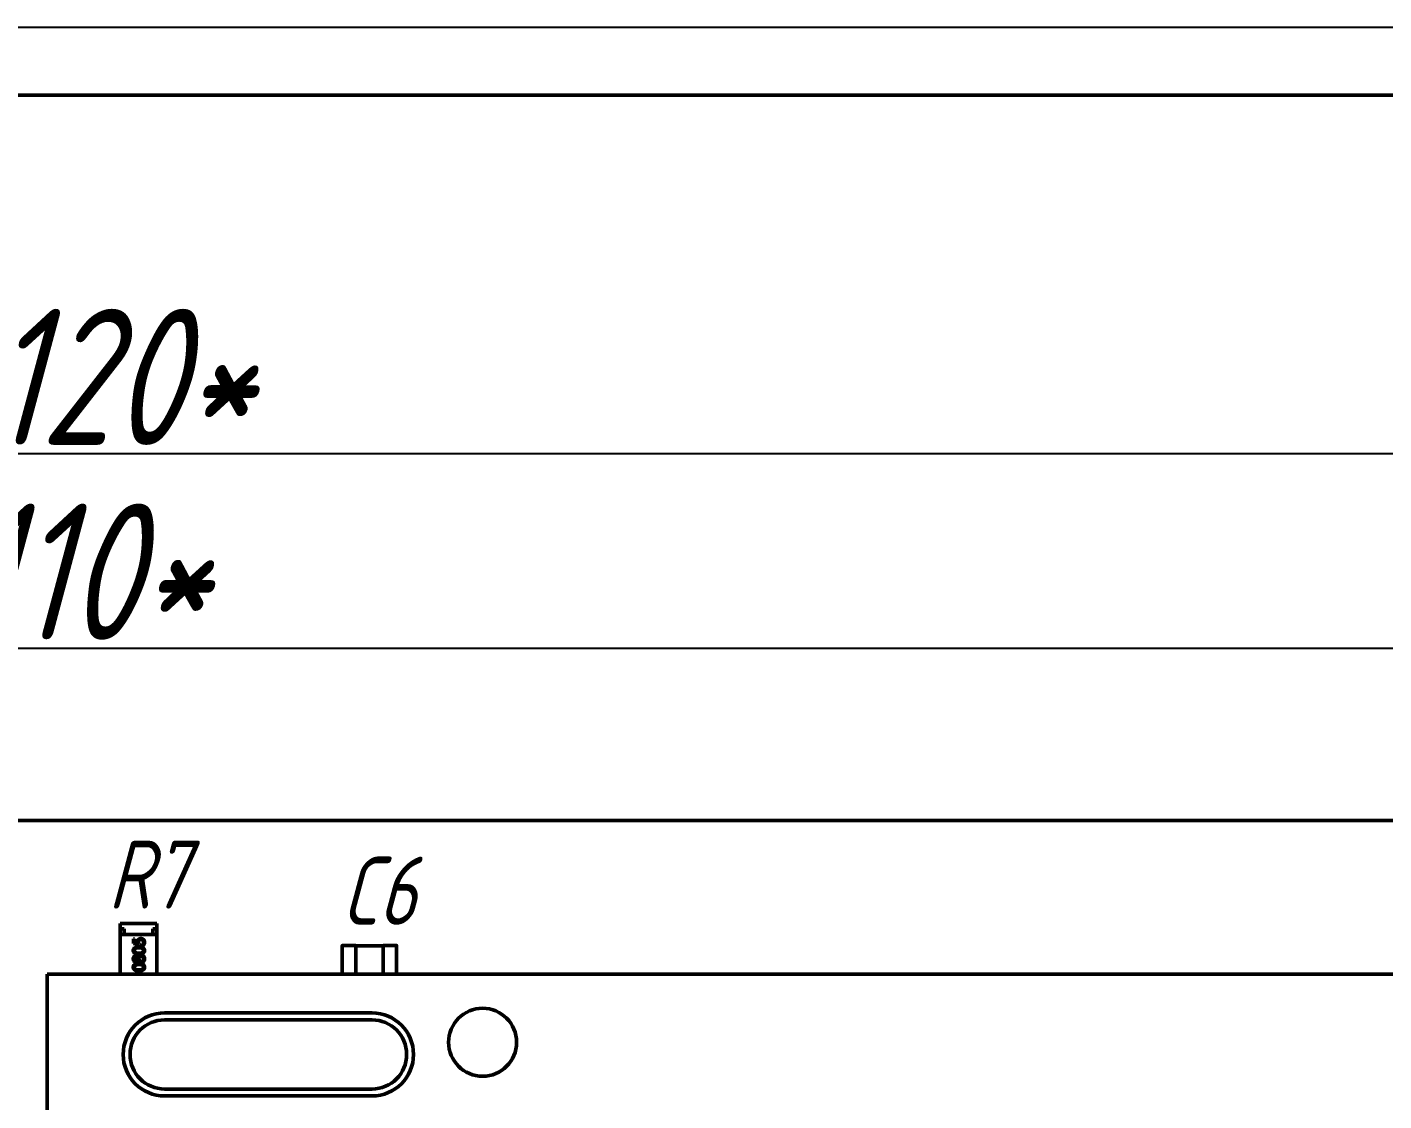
# Model space of a CAD drawing. Header units: millimetres. Extents: x -194 to 1085, y -28 to 392.
# Drawn here: x 702.8 to 802.5, y 313.1 to 392 of the extents above; entities that cross this region are included whole.
import ezdxf

# ---------------------------------------------------------------- set-up
doc = ezdxf.new("R2010")
doc.units = ezdxf.units.MM
doc.layers.add('FORM', color=5, linetype='Continuous')
for name, color, linetype, lineweight in [('Format', 7, 'Continuous', 50), ('Tonk', 7, 'Continuous', 15), ('Видимый контур (ГОСТ)', 7, 'Continuous', 50)]:
    doc.layers.add(name, color=color, linetype=linetype, lineweight=lineweight)
doc.styles.get("Standard").update_dxf_attribs({"font": '', "width": 0.8, "oblique": 15})
doc.styles.get('Standard').set_extended_font_data('GOST type B')
doc.dimstyles.new('ISO-25', dxfattribs={"dimtxt": 3.5, "dimasz": 4, "dimexe": 1.25, "dimexo": 0, "dimtad": 1, "dimtxsty": 'Standard', "dimcen": 2.5, "dimadec": 0, "dimazin": 0, "dimtfac": 1, "dimtmove": 0, "dimatfit": 3, "dimfxl": 1, "dimarcsym": 0})

# ---------------------------------------------------------------- blocks, each defined once
blk = doc.blocks.new('*D68')
at = {"layer": 'Defpoints', "color": 0, "transparency": 16777216}
for p in [(824.285, 360.635), (595.938, 324.786), (824.285, 322.368)]:
    blk.add_point(p, dxfattribs=at)
at = {"layer": 'Tonk', "color": 0, "lineweight": -2, "transparency": 16777216}
for p, q in [((595.938, 324.786), (595.938, 361.885)), ((824.285, 322.368), (824.285, 361.885)), ((599.938, 360.635), (820.285, 360.635))]:
    blk.add_line(p, q, dxfattribs=at)
at = {"layer": 'Tonk', "color": 0, "transparency": 16777216}
for points in [[(599.938, 361.301), (599.938, 359.968), (595.938, 360.635)], [(820.285, 361.301), (820.285, 359.968), (824.285, 360.635)]]:
    blk.add_solid(points, dxfattribs=at)
at = {"layer": 'Tonk', "color": 0, "transparency": 16777216, "insert": (709.652, 366.26), "char_height": 10, "attachment_point": 5}
blk.add_mtext('120*', dxfattribs=at)
blk = doc.blocks.new('*D74')
at = {"layer": 'Defpoints', "color": 0, "transparency": 16777216}
for p in [(812.928, 346.323), (601.248, 330.656), (812.928, 330.656)]:
    blk.add_point(p, dxfattribs=at)
at = {"layer": 'Tonk', "color": 0, "lineweight": -2, "transparency": 16777216}
for p, q in [((601.248, 330.656), (601.248, 347.573)), ((812.928, 330.656), (812.928, 347.573)), ((605.248, 346.323), (808.928, 346.323))]:
    blk.add_line(p, q, dxfattribs=at)
at = {"layer": 'Tonk', "color": 0, "transparency": 16777216}
for points in [[(605.248, 346.99), (605.248, 345.657), (601.248, 346.323)], [(808.928, 346.99), (808.928, 345.657), (812.928, 346.323)]]:
    blk.add_solid(points, dxfattribs=at)
at = {"layer": 'Tonk', "color": 0, "transparency": 16777216, "insert": (707.088, 351.948), "char_height": 10, "attachment_point": 5}
blk.add_mtext('110*', dxfattribs=at)

msp = doc.modelspace()

# ---------------------------------------------------------------- linework, layer by layer
at = {"layer": 'FORM', "color": 0, "ltscale": 0.01}
msp.add_lwpolyline([(490.94835, 391.95589), (1084.94835, 391.95589), (1084.94835, -28.04411), (490.94835, -28.04411)], close=True, dxfattribs=at)
at = {"layer": 'Format', "color": 0, "ltscale": 0.01}
msp.add_lwpolyline([(510.94835, -23.04411), (1079.94835, -23.04411), (1079.94835, 386.95589), (510.94835, 386.95589)], close=True, dxfattribs=at)
at = {"layer": 'Видимый контур (ГОСТ)'}
for p, q in [((604.60784, 333.6561), (810.92784, 333.6561)), ((712.35784, 326.0961), (709.65784, 326.0961)), ((709.65784, 326.0961), (709.65784, 325.6961)), ((712.35784, 326.0961), (712.35784, 325.6961)), ((709.65784, 325.6961), (709.65784, 325.2961)), ((709.95784, 325.6961), (709.65784, 325.6961)), ((709.65784, 325.2961), (712.35784, 325.2961)), ((709.65784, 325.2961), (709.65784, 322.3682)), ((709.95784, 325.2961), (709.95784, 325.6961)), ((712.05784, 325.2961), (709.95784, 325.2961)), ((712.05784, 325.6961), (712.05784, 325.2961)), ((712.35784, 325.6961), (712.05784, 325.6961)), ((712.35784, 325.2961), (712.35784, 325.6961)), ((712.35784, 325.2961), (712.35784, 322.3682)), ((710.6335, 324.63138), (710.6335, 324.95958)), ((710.6335, 324.95958), (710.71555, 324.95958)), ((711.0335, 324.54933), (710.6335, 324.63138)), ((710.71555, 324.95958), (710.71555, 324.68747)), ((710.71555, 324.68747), (710.92596, 324.64436)), ((711.22837, 324.46727), (711.22837, 324.53907)), ((725.96783, 324.4661), (725.96783, 322.3682)), ((726.96783, 324.4861), (725.98783, 324.4861)), ((726.96783, 324.4861), (726.96783, 324.4661)), ((728.96783, 324.4661), (726.96783, 324.4661)), ((726.96783, 324.4661), (726.96783, 322.3682)), ((728.96783, 324.4861), (729.94783, 324.4861)), ((728.96783, 324.4861), (728.96783, 324.4661)), ((728.96783, 324.4661), (728.96783, 322.3682)), ((729.96783, 324.4661), (729.96783, 322.3682)), ((824.28543, 322.36821), (704.28543, 322.3682)), ((704.28543, 322.3682), (704.28544, 242.3682)), ((712.92197, 319.52218), (728.16197, 319.52218)), ((728.16197, 319.01418), (712.92197, 319.01418)), ((728.16197, 313.93418), (712.92197, 313.93418)), ((728.16197, 313.42618), (712.92197, 313.42618))]:
    msp.add_line(p, q, dxfattribs=at)
msp.add_circle((736.28543, 317.3682), 2.5, dxfattribs=at)
for centre, radius, start, end in [((725.98783, 324.4661), 0.02, 90.000005, 180.000005), ((729.94783, 324.4661), 0.02, 0.000005, 90.000005), ((712.92197, 316.47418), 3.048, 90.0000025, 270.0000025), ((728.16197, 316.47418), 3.048, 270.0000025, 90.0000025), ((712.92197, 316.47418), 2.54, 90.0000025, 270.0000025), ((728.16197, 316.47418), 2.54, 270.0000025, 90.0000025)]:
    msp.add_arc(centre, radius, start, end, dxfattribs=at)
for points, knots in [([(710.61298, 324.1091), (710.61309, 324.11546), (710.61332, 324.12812), (710.61545, 324.14682), (710.61898, 324.1651), (710.62399, 324.18286), (710.63021, 324.20026), (710.638, 324.21716), (710.64707, 324.23367), (710.65773, 324.24951), (710.66961, 324.26488), (710.68304, 324.27938), (710.69789, 324.29302), (710.71399, 324.30598), (710.73165, 324.31787), (710.75057, 324.3292), (710.77108, 324.33935), (710.79284, 324.34911), (710.81644, 324.35755), (710.84176, 324.36515), (710.86909, 324.37129), (710.89829, 324.37641), (710.92947, 324.38038), (710.96256, 324.38326), (710.99758, 324.38479), (711.02153, 324.38508), (711.03382, 324.38522)], [0, 0, 0, 0, 0.03378812, 0.06719393, 0.09986241, 0.13256661, 0.16515117, 0.19791319, 0.231319, 0.26508328, 0.29925531, 0.33439857, 0.36994282, 0.40628356, 0.44406382, 0.48299771, 0.52335445, 0.56553659, 0.60961292, 0.65639081, 0.70588549, 0.7583245, 0.81383178, 0.87279456, 0.93472223, 1, 1, 1, 1]), ([(711.03382, 323.84163), (711.02099, 323.84171), (710.99609, 323.84185), (710.95979, 323.84347), (710.92574, 323.84617), (710.89394, 323.84985), (710.86437, 323.85434), (710.83712, 323.86033), (710.81205, 323.86715), (710.7891, 323.87505), (710.76793, 323.88396), (710.74818, 323.89366), (710.72986, 323.90453), (710.71269, 323.91595), (710.69694, 323.92839), (710.68239, 323.94149), (710.66938, 323.95575), (710.65753, 323.97071), (710.64714, 323.98648), (710.63799, 324.00263), (710.63018, 324.01926), (710.62403, 324.03642), (710.61895, 324.05395), (710.61548, 324.07192), (710.6133, 324.09035), (710.61309, 324.10279), (710.61298, 324.1091)], [0, 0, 0, 0, 0.06859462, 0.13324604, 0.19431259, 0.25127922, 0.30451344, 0.35423491, 0.40048059, 0.44341075, 0.48401487, 0.5232523, 0.56104237, 0.59790024, 0.63351849, 0.66831435, 0.70249567, 0.73668535, 0.77029317, 0.80343726, 0.83591295, 0.86846025, 0.90084654, 0.93346652, 0.96625758, 1, 1, 1, 1]), ([(711.0335, 324.31343), (711.02388, 324.3133), (711.00507, 324.31306), (710.97752, 324.31212), (710.95136, 324.30969), (710.92647, 324.30699), (710.90298, 324.30301), (710.88071, 324.29873), (710.85992, 324.29297), (710.84029, 324.28681), (710.82205, 324.27977), (710.80511, 324.27202), (710.78939, 324.26374), (710.77493, 324.25475), (710.76166, 324.24515), (710.74986, 324.23469), (710.73916, 324.22379), (710.72694, 324.20851), (710.71448, 324.18852), (710.70301, 324.16364), (710.69643, 324.13775), (710.6955, 324.12025), (710.69503, 324.1115)], [0, 0, 0, 0, 0.0656812, 0.12848646, 0.18817513, 0.24510613, 0.29944842, 0.35082294, 0.39994168, 0.44667174, 0.49125453, 0.53337634, 0.57385275, 0.61252631, 0.64959714, 0.68553204, 0.72010579, 0.75383766, 0.81892542, 0.88049346, 0.94031133, 1, 1, 1, 1]), ([(710.69503, 324.1115), (710.6955, 324.10266), (710.69643, 324.08494), (710.70299, 324.05878), (710.71442, 324.03371), (710.72698, 324.01377), (710.73894, 323.99849), (710.74932, 323.98772), (710.76066, 323.97763), (710.7731, 323.96834), (710.78646, 323.95963), (710.80086, 323.95164), (710.81636, 323.94443), (710.83296, 323.93778), (710.85115, 323.93194), (710.87121, 323.92712), (710.89326, 323.92266), (710.91743, 323.91951), (710.94355, 323.91671), (710.97172, 323.91491), (711.00191, 323.9135), (711.02276, 323.91345), (711.0335, 323.91343)], [0, 0, 0, 0, 0.06038662, 0.12088325, 0.18275462, 0.24781103, 0.2812991, 0.31508762, 0.3497024, 0.38485658, 0.4209662, 0.45851119, 0.49717472, 0.53760205, 0.58050302, 0.62746754, 0.67838821, 0.73398322, 0.7937467, 0.85771367, 0.92669786, 1, 1, 1, 1]), ([(710.91042, 324.73859), (710.91061, 324.74752), (710.91099, 324.76509), (710.91464, 324.79079), (710.92039, 324.81532), (710.92842, 324.83864), (710.93868, 324.86078), (710.9515, 324.88154), (710.96648, 324.90123), (710.98371, 324.9195), (711.00266, 324.93608), (711.02304, 324.95065), (711.04464, 324.96303), (711.06768, 324.97299), (711.0919, 324.98094), (711.11756, 324.98623), (711.1444, 324.98976), (711.16276, 324.99015), (711.17212, 324.99035)], [0, 0, 0, 0, 0.06580765, 0.12939427, 0.19089406, 0.25128107, 0.31081496, 0.37037099, 0.43076826, 0.49288125, 0.55510395, 0.61606705, 0.67725603, 0.73825981, 0.80076213, 0.86477758, 0.93104529, 1, 1, 1, 1]), ([(710.92596, 324.64436), (710.92362, 324.65283), (710.91909, 324.66924), (710.91406, 324.69346), (710.91103, 324.71645), (710.91062, 324.73137), (710.91042, 324.73859)], [0, 0, 0, 0, 0.27506837, 0.53290146, 0.77397346, 1, 1, 1, 1]), ([(711.16907, 324.91856), (711.16265, 324.91841), (711.15009, 324.91811), (711.13172, 324.9157), (711.11433, 324.91152), (711.09785, 324.90571), (711.08225, 324.89833), (711.06753, 324.88931), (711.05388, 324.87849), (711.04128, 324.86612), (711.02966, 324.85258), (711.01976, 324.83762), (711.01142, 324.82156), (711.00423, 324.80459), (710.99906, 324.78632), (710.99518, 324.76709), (710.99294, 324.74671), (710.99263, 324.73277), (710.99247, 324.72561)], [0, 0, 0, 0, 0.06535138, 0.12791603, 0.18836021, 0.24721608, 0.30563013, 0.36376984, 0.42266091, 0.48268729, 0.54330022, 0.60411796, 0.66496489, 0.72741349, 0.79146763, 0.85805544, 0.92703681, 1, 1, 1, 1]), ([(710.99247, 324.72561), (710.99275, 324.71244), (710.99333, 324.68546), (711.0121, 324.60497), (711.0266, 324.56725), (711.0335, 324.54933)], [0, 0, 0, 0, 0.00197624802, 0.00197624802, 0.00394007396, 0.00394007396, 0.00394007396, 0.00394007396]), ([(711.23462, 324.28314), (711.22748, 324.28555), (711.21299, 324.29045), (711.1905, 324.29676), (711.16691, 324.30173), (711.14236, 324.3062), (711.11666, 324.30925), (711.08989, 324.31171), (711.06204, 324.31316), (711.04311, 324.31334), (711.0335, 324.31343)], [0, 0, 0, 0, 0.11058834, 0.22454175, 0.34250349, 0.4643241, 0.59075603, 0.72222748, 0.85884284, 1, 1, 1, 1]), ([(711.0335, 323.91343), (711.04418, 323.91346), (711.06492, 323.91351), (711.09505, 323.91489), (711.12316, 323.91678), (711.14928, 323.91921), (711.17331, 323.92282), (711.19543, 323.92687), (711.21552, 323.9318), (711.23371, 323.93762), (711.25031, 323.94426), (711.26577, 323.95151), (711.28025, 323.95929), (711.29362, 323.96801), (711.30595, 323.97749), (711.31743, 323.98755), (711.32767, 323.99853), (711.33995, 324.01373), (711.35264, 324.0338), (711.36369, 324.05909), (711.37063, 324.08507), (711.37152, 324.1027), (711.37196, 324.1115)], [0, 0, 0, 0, 0.07295107, 0.14158369, 0.20592646, 0.26530136, 0.32059723, 0.3718165, 0.41878977, 0.46169873, 0.50213358, 0.54080432, 0.57818053, 0.61429687, 0.64967824, 0.68429946, 0.71835895, 0.75208086, 0.81765244, 0.87972208, 0.93996556, 1, 1, 1, 1]), ([(711.03382, 324.38522), (711.04605, 324.38507), (711.06989, 324.38478), (711.10475, 324.38328), (711.13767, 324.38032), (711.16871, 324.37661), (711.19775, 324.37148), (711.22489, 324.36517), (711.25025, 324.35817), (711.27362, 324.34952), (711.29532, 324.34005), (711.31559, 324.32975), (711.3346, 324.31872), (711.3522, 324.3067), (711.36851, 324.29389), (711.38325, 324.28001), (711.39678, 324.26546), (711.40881, 324.25005), (711.41935, 324.23395), (711.42877, 324.21751), (711.43636, 324.20041), (711.44289, 324.18306), (711.44787, 324.1652), (711.45131, 324.14686), (711.45373, 324.12813), (711.45392, 324.11547), (711.45401, 324.1091)], [0, 0, 0, 0, 0.06506329, 0.12677317, 0.18551576, 0.24076468, 0.2929798, 0.34225037, 0.38891929, 0.43277566, 0.47462843, 0.51477469, 0.55360589, 0.59142641, 0.62802812, 0.66380363, 0.69898434, 0.73359149, 0.76762847, 0.80120835, 0.83426384, 0.86698069, 0.89971974, 0.93270191, 0.96617588, 1, 1, 1, 1]), ([(711.45401, 324.1091), (711.4539, 324.10279), (711.45369, 324.09035), (711.45152, 324.07192), (711.44802, 324.05402), (711.44313, 324.03658), (711.43713, 324.01951), (711.42933, 324.00303), (711.42034, 323.98696), (711.4101, 323.97135), (711.39837, 323.95649), (711.38539, 323.9423), (711.37085, 323.92913), (711.35497, 323.91687), (711.3379, 323.90522), (711.3194, 323.8945), (711.29955, 323.88459), (711.27822, 323.87552), (711.2551, 323.86749), (711.22992, 323.86039), (711.20247, 323.85479), (711.17295, 323.84999), (711.14126, 323.84613), (711.10736, 323.84349), (711.07128, 323.84185), (711.04653, 323.84171), (711.03382, 323.84163)], [0, 0, 0, 0, 0.03378715, 0.06662166, 0.09928488, 0.13136117, 0.16358519, 0.19610393, 0.22890225, 0.26215806, 0.29599122, 0.33021785, 0.36505983, 0.40095074, 0.43762038, 0.47570753, 0.51538069, 0.55641354, 0.59976483, 0.64642416, 0.69643144, 0.74978152, 0.80657331, 0.86743553, 0.93188675, 1, 1, 1, 1]), ([(711.37196, 324.71551), (711.37177, 324.72236), (711.3714, 324.73584), (711.36856, 324.75568), (711.36418, 324.77484), (711.35762, 324.79312), (711.34966, 324.81085), (711.33944, 324.82758), (711.32768, 324.84378), (711.3142, 324.85897), (711.29935, 324.87287), (711.28347, 324.88516), (711.26653, 324.8954), (711.24882, 324.90402), (711.23015, 324.91057), (711.21061, 324.91524), (711.19014, 324.91799), (711.17619, 324.91836), (711.16907, 324.91856)], [0, 0, 0, 0, 0.0642073, 0.12642469, 0.18768028, 0.24821642, 0.30830506, 0.36966099, 0.43169855, 0.49594689, 0.55975802, 0.62229541, 0.68391064, 0.74509241, 0.80674023, 0.86908662, 0.93329, 1, 1, 1, 1]), ([(711.17212, 324.99035), (711.17864, 324.9902), (711.19159, 324.9899), (711.21082, 324.98836), (711.22965, 324.9854), (711.24807, 324.98143), (711.26605, 324.97628), (711.28364, 324.97004), (711.30074, 324.96241), (711.3175, 324.95404), (711.33354, 324.94461), (711.34855, 324.93415), (711.36274, 324.92309), (711.37596, 324.9112), (711.38813, 324.89835), (711.39932, 324.88471), (711.40972, 324.87038), (711.4189, 324.85515), (711.42735, 324.83934), (711.43428, 324.82274), (711.44047, 324.80572), (711.44541, 324.78804), (711.44928, 324.76973), (711.45191, 324.75077), (711.45383, 324.73126), (711.45395, 324.71803), (711.45401, 324.71134)], [0, 0, 0, 0, 0.04401447, 0.08743412, 0.1301184, 0.17255369, 0.21455476, 0.25629809, 0.29843823, 0.340849, 0.38271519, 0.42392405, 0.46424624, 0.50407367, 0.54386191, 0.58356672, 0.62309432, 0.66322906, 0.70355126, 0.74393789, 0.78454125, 0.82575011, 0.86775736, 0.91074516, 0.95491445, 1, 1, 1, 1]), ([(711.22837, 324.53907), (711.236, 324.54084), (711.25066, 324.54423), (711.27126, 324.55168), (711.28962, 324.5608), (711.30598, 324.57163), (711.32024, 324.58456), (711.33296, 324.59931), (711.34442, 324.61584), (711.35398, 324.63422), (711.36214, 324.6536), (711.36757, 324.67389), (711.37138, 324.69454), (711.37176, 324.7085), (711.37196, 324.71551)], [0, 0, 0, 0, 0.09468725, 0.18199416, 0.26437695, 0.34217986, 0.41861761, 0.49650908, 0.57736909, 0.66151059, 0.74673255, 0.83125798, 0.91520562, 1, 1, 1, 1]), ([(711.45401, 324.71134), (711.45385, 324.70337), (711.45354, 324.68769), (711.45029, 324.66471), (711.44564, 324.64261), (711.43863, 324.62155), (711.42986, 324.60135), (711.41877, 324.58228), (711.4062, 324.56386), (711.39137, 324.54683), (711.37516, 324.53102), (711.35757, 324.51687), (711.33889, 324.50427), (711.31903, 324.49342), (711.29804, 324.48416), (711.27584, 324.47689), (711.25255, 324.47102), (711.23651, 324.46854), (711.22837, 324.46727)], [0, 0, 0, 0, 0.06542114, 0.12870837, 0.19023614, 0.2507244, 0.31063718, 0.37076641, 0.43161474, 0.49352297, 0.55588346, 0.61734237, 0.67866804, 0.74071136, 0.80298536, 0.86680258, 0.93234717, 1, 1, 1, 1]), ([(711.37196, 324.1115), (711.37159, 324.12036), (711.37086, 324.13806), (711.36382, 324.16392), (711.3532, 324.18903), (711.34064, 324.2087), (711.32868, 324.22367), (711.31848, 324.23439), (711.30706, 324.24423), (711.29474, 324.25357), (711.28129, 324.26213), (711.26676, 324.26992), (711.25112, 324.27702), (711.2402, 324.28107), (711.23462, 324.28314)], [0, 0, 0, 0, 0.1128134, 0.22539388, 0.33959481, 0.45967541, 0.52173519, 0.58392584, 0.64817414, 0.71388104, 0.78100445, 0.85145093, 0.92405069, 1, 1, 1, 1]), ([(710.61298, 323.50173), (710.61331, 323.5119), (710.61397, 323.53196), (710.6194, 323.56144), (710.62848, 323.58966), (710.6408, 323.6165), (710.65598, 323.64149), (710.67435, 323.66357), (710.69496, 323.68307), (710.71803, 323.69921), (710.74241, 323.7125), (710.76792, 323.72176), (710.79401, 323.72769), (710.81167, 323.72844), (710.82051, 323.72881)], [0, 0, 0, 0, 0.08940971, 0.17630576, 0.2626259, 0.34944573, 0.43549826, 0.51892813, 0.60135466, 0.68425642, 0.76580674, 0.84487687, 0.92227979, 1, 1, 1, 1]), ([(710.81827, 323.26727), (710.80975, 323.26765), (710.79261, 323.2684), (710.7671, 323.27448), (710.74204, 323.28438), (710.71756, 323.29785), (710.69449, 323.31462), (710.6738, 323.33474), (710.65567, 323.35774), (710.64045, 323.38349), (710.62806, 323.4112), (710.61952, 323.44044), (710.61394, 323.47069), (710.6133, 323.49129), (710.61298, 323.50173)], [0, 0, 0, 0, 0.07405843, 0.14887035, 0.22666767, 0.30773476, 0.3911572, 0.47392936, 0.55792775, 0.64498929, 0.73336406, 0.82109204, 0.90928721, 1, 1, 1, 1]), ([(710.61298, 322.87833), (710.61309, 322.88469), (710.61332, 322.89735), (710.61545, 322.91605), (710.61898, 322.93433), (710.62399, 322.95209), (710.63021, 322.96949), (710.638, 322.98639), (710.64707, 323.0029), (710.65773, 323.01874), (710.66961, 323.03411), (710.68304, 323.04861), (710.69789, 323.06225), (710.71399, 323.07521), (710.73165, 323.0871), (710.75057, 323.09844), (710.77108, 323.10858), (710.79284, 323.11835), (710.81644, 323.12678), (710.84176, 323.13438), (710.86909, 323.14052), (710.89829, 323.14564), (710.92947, 323.14961), (710.96256, 323.15249), (710.99758, 323.15402), (711.02153, 323.15431), (711.03382, 323.15445)], [0, 0, 0, 0, 0.03378812, 0.06719393, 0.09986241, 0.13256661, 0.16515117, 0.19791319, 0.231319, 0.26508328, 0.29925531, 0.33439857, 0.36994282, 0.40628356, 0.44406382, 0.48299771, 0.52335445, 0.56553659, 0.60961292, 0.65639081, 0.70588549, 0.7583245, 0.81383178, 0.87279456, 0.93472223, 1, 1, 1, 1]), ([(710.81779, 323.65702), (710.81399, 323.6569), (710.80645, 323.65665), (710.79531, 323.65467), (710.78442, 323.65138), (710.7737, 323.64693), (710.76329, 323.64108), (710.75303, 323.63414), (710.74315, 323.62571), (710.73342, 323.61624), (710.72442, 323.60551), (710.7165, 323.59354), (710.70978, 323.58037), (710.70432, 323.56602), (710.70022, 323.55054), (710.69715, 323.53399), (710.69542, 323.51624), (710.69516, 323.50403), (710.69503, 323.49772)], [0, 0, 0, 0, 0.05090244, 0.10103404, 0.15108382, 0.20306199, 0.25624843, 0.31084671, 0.3687691, 0.43001504, 0.49251965, 0.55604872, 0.62199568, 0.69019237, 0.76138485, 0.83635622, 0.91548701, 1, 1, 1, 1]), ([(710.69503, 323.49772), (710.69518, 323.49211), (710.69547, 323.48113), (710.697, 323.46503), (710.69996, 323.44973), (710.7039, 323.43505), (710.70922, 323.4212), (710.71548, 323.408), (710.72309, 323.39566), (710.73163, 323.38405), (710.74103, 323.37359), (710.75081, 323.36431), (710.76118, 323.3566), (710.77188, 323.35005), (710.78323, 323.3453), (710.79487, 323.34175), (710.80695, 323.33934), (710.81521, 323.33916), (710.81939, 323.33907)], [0, 0, 0, 0, 0.07524331, 0.14720881, 0.21644709, 0.28402504, 0.35065545, 0.41503132, 0.47962983, 0.54465163, 0.60804424, 0.66782757, 0.72511425, 0.78099171, 0.835527, 0.88943815, 0.94407209, 1, 1, 1, 1]), ([(711.0335, 323.08266), (711.02388, 323.08253), (711.00507, 323.08229), (710.97752, 323.08135), (710.95136, 323.07892), (710.92647, 323.07622), (710.90298, 323.07225), (710.88071, 323.06796), (710.85992, 323.0622), (710.84029, 323.05604), (710.82205, 323.049), (710.80511, 323.04125), (710.78939, 323.03297), (710.77493, 323.02398), (710.76166, 323.01438), (710.74986, 323.00392), (710.73916, 322.99302), (710.72694, 322.97774), (710.71448, 322.95775), (710.70301, 322.93287), (710.69643, 322.90698), (710.6955, 322.88948), (710.69503, 322.88074)], [0, 0, 0, 0, 0.0656812, 0.12848646, 0.18817513, 0.24510613, 0.29944842, 0.35082294, 0.39994168, 0.44667174, 0.49125453, 0.53337634, 0.57385275, 0.61252631, 0.64959714, 0.68553204, 0.72010579, 0.75383766, 0.81892542, 0.88049346, 0.94031133, 1, 1, 1, 1]), ([(710.95144, 323.50061), (710.95124, 323.50741), (710.95085, 323.52094), (710.94716, 323.54089), (710.94135, 323.56029), (710.9334, 323.57892), (710.92343, 323.59632), (710.91149, 323.61183), (710.89786, 323.62531), (710.88275, 323.63663), (710.86667, 323.64541), (710.85054, 323.65225), (710.83417, 323.65624), (710.82321, 323.65676), (710.81779, 323.65702)], [0, 0, 0, 0, 0.08968994, 0.17849401, 0.26683775, 0.35655818, 0.44533425, 0.53080584, 0.61407622, 0.69770709, 0.77914195, 0.85535359, 0.92855682, 1, 1, 1, 1]), ([(710.98782, 323.3841), (710.98276, 323.37482), (710.97297, 323.35686), (710.95497, 323.33307), (710.93547, 323.31264), (710.91407, 323.29612), (710.89143, 323.28312), (710.8677, 323.27421), (710.8433, 323.26817), (710.82664, 323.26757), (710.81827, 323.26727)], [0, 0, 0, 0, 0.14586006, 0.2824259, 0.4108504, 0.53502942, 0.65470108, 0.77013343, 0.88455584, 1, 1, 1, 1]), ([(710.81939, 323.33907), (710.82357, 323.33923), (710.83183, 323.33954), (710.84402, 323.34194), (710.856, 323.34552), (710.86749, 323.35115), (710.87888, 323.35791), (710.88988, 323.36625), (710.90055, 323.37619), (710.91077, 323.3874), (710.92035, 323.3996), (710.92866, 323.41254), (710.93562, 323.42603), (710.94141, 323.43996), (710.94591, 323.45444), (710.9491, 323.46941), (710.95109, 323.48485), (710.95132, 323.49531), (710.95144, 323.50061)], [0, 0, 0, 0, 0.05456395, 0.1078262, 0.16192371, 0.2175097, 0.27449833, 0.33481476, 0.39755495, 0.46475458, 0.53290121, 0.60009721, 0.66535416, 0.73108363, 0.79688349, 0.86329159, 0.93083122, 1, 1, 1, 1]), ([(710.82051, 323.72881), (710.8292, 323.72848), (710.84624, 323.72784), (710.87109, 323.72242), (710.89437, 323.7133), (710.91633, 323.70084), (710.93657, 323.68461), (710.95537, 323.66481), (710.97286, 323.64161), (710.98273, 323.62418), (710.98782, 323.61519)], [0, 0, 0, 0, 0.12190404, 0.23941261, 0.3554101, 0.47209073, 0.59285898, 0.71870347, 0.85489238, 1, 1, 1, 1]), ([(710.98782, 323.61519), (710.99124, 323.62174), (710.9979, 323.63451), (711.00862, 323.6527), (711.01992, 323.66932), (711.03126, 323.68484), (711.04309, 323.69898), (711.05544, 323.71158), (711.06801, 323.72296), (711.08101, 323.73289), (711.0944, 323.74162), (711.10823, 323.74917), (711.12245, 323.75562), (711.13724, 323.76073), (711.15236, 323.76494), (711.16802, 323.76784), (711.1841, 323.76939), (711.19498, 323.76969), (711.20048, 323.76984)], [0, 0, 0, 0, 0.07952483, 0.15509998, 0.22721982, 0.2959105, 0.36205588, 0.42552012, 0.48581272, 0.54449471, 0.60145964, 0.65784059, 0.71397447, 0.76946795, 0.82612997, 0.88288536, 0.94070088, 1, 1, 1, 1]), ([(711.20705, 323.22625), (711.20144, 323.22638), (711.19035, 323.22664), (711.17395, 323.22845), (711.158, 323.23135), (711.14243, 323.2353), (711.12734, 323.24064), (711.11268, 323.2471), (711.09842, 323.25463), (711.08449, 323.26333), (711.07107, 323.27346), (711.05796, 323.28492), (711.04533, 323.29796), (711.03305, 323.31242), (711.0209, 323.32814), (711.00953, 323.34552), (710.99813, 323.36411), (710.99132, 323.37732), (710.98782, 323.3841)], [0, 0, 0, 0, 0.05885359, 0.11631546, 0.17267484, 0.22878039, 0.28458036, 0.34025651, 0.39662981, 0.45350726, 0.51231819, 0.57264844, 0.63602194, 0.70236295, 0.77148306, 0.84418448, 0.92006979, 1, 1, 1, 1]), ([(711.20192, 323.69804), (711.19647, 323.69784), (711.18571, 323.69743), (711.16976, 323.69484), (711.15435, 323.69028), (711.1393, 323.68404), (711.12491, 323.67572), (711.1108, 323.66593), (711.09737, 323.65411), (711.08452, 323.64076), (711.07263, 323.62621), (711.06211, 323.61075), (711.05325, 323.59448), (711.04605, 323.57745), (711.04038, 323.5597), (711.03642, 323.54124), (711.03393, 323.52204), (711.03364, 323.509), (711.0335, 323.50237)], [0, 0, 0, 0, 0.05733943, 0.11306333, 0.16918145, 0.22577456, 0.2838263, 0.34345428, 0.40590696, 0.47139226, 0.53800283, 0.60306356, 0.66760183, 0.73222544, 0.79700481, 0.86304799, 0.93035699, 1, 1, 1, 1]), ([(711.0335, 323.50237), (711.03362, 323.49526), (711.03387, 323.4813), (711.03663, 323.46085), (711.04048, 323.44123), (711.04632, 323.42249), (711.0539, 323.40466), (711.06303, 323.38762), (711.07382, 323.37152), (711.08614, 323.35657), (711.09941, 323.34292), (711.11346, 323.33094), (711.12802, 323.32077), (711.14329, 323.31258), (711.15893, 323.30586), (711.17535, 323.30145), (711.19221, 323.29862), (711.20368, 323.29824), (711.20946, 323.29804)], [0, 0, 0, 0, 0.07126869, 0.13981179, 0.20649743, 0.27153524, 0.33608183, 0.40052839, 0.46498384, 0.53005031, 0.59442341, 0.65558271, 0.71484911, 0.77211506, 0.82899921, 0.88512216, 0.94207935, 1, 1, 1, 1]), ([(711.23462, 323.05237), (711.22748, 323.05478), (711.21299, 323.05968), (711.1905, 323.06599), (711.16691, 323.07096), (711.14236, 323.07543), (711.11666, 323.07848), (711.08989, 323.08094), (711.06204, 323.08239), (711.04311, 323.08257), (711.0335, 323.08266)], [0, 0, 0, 0, 0.11058834, 0.22454175, 0.34250349, 0.4643241, 0.59075603, 0.72222748, 0.85884284, 1, 1, 1, 1]), ([(711.03382, 323.15445), (711.04605, 323.1543), (711.06989, 323.15401), (711.10475, 323.15251), (711.13767, 323.14955), (711.16871, 323.14584), (711.19775, 323.14071), (711.22489, 323.1344), (711.25025, 323.1274), (711.27362, 323.11875), (711.29532, 323.10928), (711.31559, 323.09899), (711.3346, 323.08795), (711.3522, 323.07593), (711.36851, 323.06312), (711.38325, 323.04924), (711.39678, 323.03469), (711.40881, 323.01928), (711.41935, 323.00319), (711.42877, 322.98674), (711.43636, 322.96964), (711.44289, 322.95229), (711.44787, 322.93443), (711.45131, 322.91609), (711.45373, 322.89736), (711.45392, 322.8847), (711.45401, 322.87833)], [0, 0, 0, 0, 0.06506329, 0.12677317, 0.18551576, 0.24076468, 0.2929798, 0.34225037, 0.38891929, 0.43277566, 0.47462843, 0.51477469, 0.55360589, 0.59142641, 0.62802812, 0.66380363, 0.69898434, 0.73359149, 0.76762847, 0.80120835, 0.83426384, 0.86698069, 0.89971974, 0.93270191, 0.96617588, 1, 1, 1, 1]), ([(711.20048, 323.76984), (711.20818, 323.76966), (711.22343, 323.76931), (711.24593, 323.76627), (711.26779, 323.76172), (711.28899, 323.75507), (711.30942, 323.74645), (711.3291, 323.73583), (711.34835, 323.72381), (711.36019, 323.71415), (711.36619, 323.70926)], [0, 0, 0, 0, 0.12815819, 0.25367314, 0.37732531, 0.49938455, 0.62291837, 0.74583939, 0.87139529, 1, 1, 1, 1]), ([(711.37196, 323.49772), (711.37181, 323.50521), (711.37153, 323.51979), (711.36906, 323.54107), (711.36514, 323.56115), (711.35944, 323.57999), (711.35248, 323.59781), (711.34353, 323.61429), (711.33334, 323.62988), (711.32126, 323.64379), (711.30835, 323.65646), (711.29469, 323.66751), (711.28063, 323.6771), (711.26588, 323.68463), (711.25071, 323.69064), (711.23497, 323.69497), (711.21863, 323.69764), (711.20754, 323.69791), (711.20192, 323.69804)], [0, 0, 0, 0, 0.07655893, 0.14916135, 0.21882685, 0.28556714, 0.35031311, 0.41412515, 0.47717916, 0.54036802, 0.60220239, 0.66203365, 0.71993441, 0.77590743, 0.83111486, 0.88666745, 0.94255236, 1, 1, 1, 1]), ([(711.45401, 323.49692), (711.45374, 323.48618), (711.45323, 323.46527), (711.44976, 323.43483), (711.44367, 323.40646), (711.43534, 323.37999), (711.42451, 323.35558), (711.41102, 323.33329), (711.39542, 323.31282), (711.37727, 323.29478), (711.35783, 323.27876), (711.33777, 323.26468), (711.3171, 323.25299), (711.29611, 323.24308), (711.27452, 323.2355), (711.25244, 323.23025), (711.22991, 323.22692), (711.2147, 323.22647), (711.20705, 323.22625)], [0, 0, 0, 0, 0.07855643, 0.15286284, 0.22355969, 0.29037494, 0.35540307, 0.41829116, 0.48038856, 0.54307262, 0.60492394, 0.66439831, 0.72194255, 0.77837489, 0.83382994, 0.88886124, 0.94408894, 1, 1, 1, 1]), ([(711.20946, 323.29804), (711.21664, 323.29836), (711.23089, 323.29897), (711.25196, 323.30388), (711.27235, 323.31175), (711.29191, 323.32273), (711.31018, 323.33632), (711.32611, 323.35303), (711.34027, 323.37183), (711.35171, 323.39335), (711.36085, 323.41685), (711.36715, 323.44234), (711.37132, 323.46943), (711.37174, 323.48814), (711.37196, 323.49772)], [0, 0, 0, 0, 0.07489821, 0.14859629, 0.22447123, 0.30232274, 0.38191862, 0.4611487, 0.54241712, 0.62671608, 0.71459683, 0.80490292, 0.90012725, 1, 1, 1, 1]), ([(711.37196, 322.88074), (711.37159, 322.88959), (711.37086, 322.90729), (711.36382, 322.93315), (711.3532, 322.95826), (711.34064, 322.97793), (711.32868, 322.9929), (711.31848, 323.00362), (711.30706, 323.01347), (711.29474, 323.0228), (711.28129, 323.03136), (711.26676, 323.03915), (711.25112, 323.04625), (711.2402, 323.0503), (711.23462, 323.05237)], [0, 0, 0, 0, 0.1128134, 0.22539388, 0.33959481, 0.45967541, 0.52173519, 0.58392584, 0.64817414, 0.71388104, 0.78100445, 0.85145093, 0.92405069, 1, 1, 1, 1]), ([(711.36619, 323.70926), (711.37318, 323.7029), (711.38708, 323.69025), (711.40513, 323.66859), (711.42029, 323.64481), (711.43265, 323.61901), (711.44227, 323.59127), (711.44918, 323.56158), (711.45314, 323.52988), (711.45371, 323.5081), (711.45401, 323.49692)], [0, 0, 0, 0, 0.11928345, 0.23709288, 0.35479604, 0.4745763, 0.59746007, 0.72492615, 0.8588832, 1, 1, 1, 1]), ([(711.03382, 322.61086), (711.02099, 322.61094), (710.99609, 322.61108), (710.95979, 322.6127), (710.92574, 322.6154), (710.89394, 322.61908), (710.86437, 322.62357), (710.83712, 322.62957), (710.81205, 322.63638), (710.7891, 322.64428), (710.76793, 322.65319), (710.74818, 322.66289), (710.72986, 322.67376), (710.71269, 322.68518), (710.69694, 322.69762), (710.68239, 322.71072), (710.66938, 322.72499), (710.65753, 322.73994), (710.64714, 322.75571), (710.63799, 322.77186), (710.63018, 322.78849), (710.62403, 322.80565), (710.61895, 322.82318), (710.61548, 322.84115), (710.6133, 322.85958), (710.61309, 322.87202), (710.61298, 322.87833)], [0, 0, 0, 0, 0.06859462, 0.13324604, 0.19431259, 0.25127922, 0.30451344, 0.35423491, 0.40048059, 0.44341075, 0.48401487, 0.5232523, 0.56104237, 0.59790024, 0.63351849, 0.66831435, 0.70249567, 0.73668535, 0.77029317, 0.80343726, 0.83591295, 0.86846025, 0.90084654, 0.93346652, 0.96625758, 1, 1, 1, 1]), ([(710.69503, 322.88074), (710.6955, 322.87189), (710.69643, 322.85418), (710.70299, 322.82802), (710.71442, 322.80294), (710.72698, 322.783), (710.73894, 322.76772), (710.74932, 322.75695), (710.76066, 322.74686), (710.7731, 322.73757), (710.78646, 322.72886), (710.80086, 322.72087), (710.81636, 322.71366), (710.83296, 322.70701), (710.85115, 322.70117), (710.87121, 322.69635), (710.89326, 322.69189), (710.91743, 322.68874), (710.94355, 322.68594), (710.97172, 322.68414), (711.00191, 322.68273), (711.02276, 322.68268), (711.0335, 322.68266)], [0, 0, 0, 0, 0.06038662, 0.12088325, 0.18275462, 0.24781103, 0.2812991, 0.31508762, 0.3497024, 0.38485658, 0.4209662, 0.45851119, 0.49717472, 0.53760205, 0.58050302, 0.62746754, 0.67838821, 0.73398322, 0.7937467, 0.85771367, 0.92669786, 1, 1, 1, 1]), ([(711.0335, 322.68266), (711.04418, 322.68269), (711.06492, 322.68274), (711.09505, 322.68412), (711.12316, 322.68601), (711.14928, 322.68844), (711.17331, 322.69205), (711.19543, 322.6961), (711.21552, 322.70103), (711.23371, 322.70685), (711.25031, 322.71349), (711.26577, 322.72074), (711.28025, 322.72852), (711.29362, 322.73724), (711.30595, 322.74673), (711.31743, 322.75678), (711.32767, 322.76776), (711.33995, 322.78297), (711.35264, 322.80303), (711.36369, 322.82832), (711.37063, 322.8543), (711.37152, 322.87193), (711.37196, 322.88074)], [0, 0, 0, 0, 0.07295107, 0.14158369, 0.20592646, 0.26530136, 0.32059723, 0.3718165, 0.41878977, 0.46169873, 0.50213358, 0.54080432, 0.57818053, 0.61429687, 0.64967824, 0.68429946, 0.71835895, 0.75208086, 0.81765244, 0.87972208, 0.93996556, 1, 1, 1, 1]), ([(711.45401, 322.87833), (711.4539, 322.87202), (711.45369, 322.85958), (711.45152, 322.84115), (711.44802, 322.82325), (711.44313, 322.80581), (711.43713, 322.78874), (711.42933, 322.77226), (711.42034, 322.75619), (711.4101, 322.74058), (711.39837, 322.72572), (711.38539, 322.71153), (711.37085, 322.69836), (711.35497, 322.6861), (711.3379, 322.67445), (711.3194, 322.66373), (711.29955, 322.65382), (711.27822, 322.64476), (711.2551, 322.63672), (711.22992, 322.62962), (711.20247, 322.62402), (711.17295, 322.61923), (711.14126, 322.61536), (711.10736, 322.61272), (711.07128, 322.61108), (711.04653, 322.61094), (711.03382, 322.61086)], [0, 0, 0, 0, 0.03378715, 0.06662166, 0.09928488, 0.13136117, 0.16358519, 0.19610393, 0.22890225, 0.26215806, 0.29599122, 0.33021785, 0.36505983, 0.40095074, 0.43762038, 0.47570753, 0.51538069, 0.55641354, 0.59976483, 0.64642416, 0.69643144, 0.74978152, 0.80657331, 0.86743553, 0.93188675, 1, 1, 1, 1])]:
    msp.add_open_spline(points, degree=3, knots=knots, dxfattribs=at)

# ---------------------------------------------------------------- texts
at = {"layer": 'Tonk', "char_height": 5, "attachment_point": 1}
for s, insert in [('R7', (708.74715, 332.19275)), ('C6', (725.85149, 331.00447))]:
    msp.add_mtext_dynamic_manual_height_columns(s, width=12.8256962, gutter_width=40, heights=[0], dxfattribs=dict(at, insert=insert))

# ---------------------------------------------------------------- dimensions: what is measured, and where the dimension line sits
at = {"layer": 'Tonk'}
dim = msp.add_linear_dim(base=(824.28543, 360.63468), p1=(595.93784, 324.7861), p2=(824.28543, 322.36821), text='120*', dimstyle='ISO-25', override={"dimtxt": 10}, dxfattribs=at)
dim.commit()
dim.dimension.update_dxf_attribs({"geometry": '*D68', "text_midpoint": (709.65178, 360.63468), "dimtype": 160})
dim = msp.add_linear_dim(base=(812.92784, 346.32317), p1=(601.24784, 330.6561), p2=(812.92784, 330.6561), text='110*', dimstyle='ISO-25', override={"dimtxt": 10}, dxfattribs=at)
dim.commit()
dim.dimension.update_dxf_attribs({"geometry": '*D74', "text_midpoint": (707.08784, 351.94817)})

doc.saveas('drawing.dxf')
